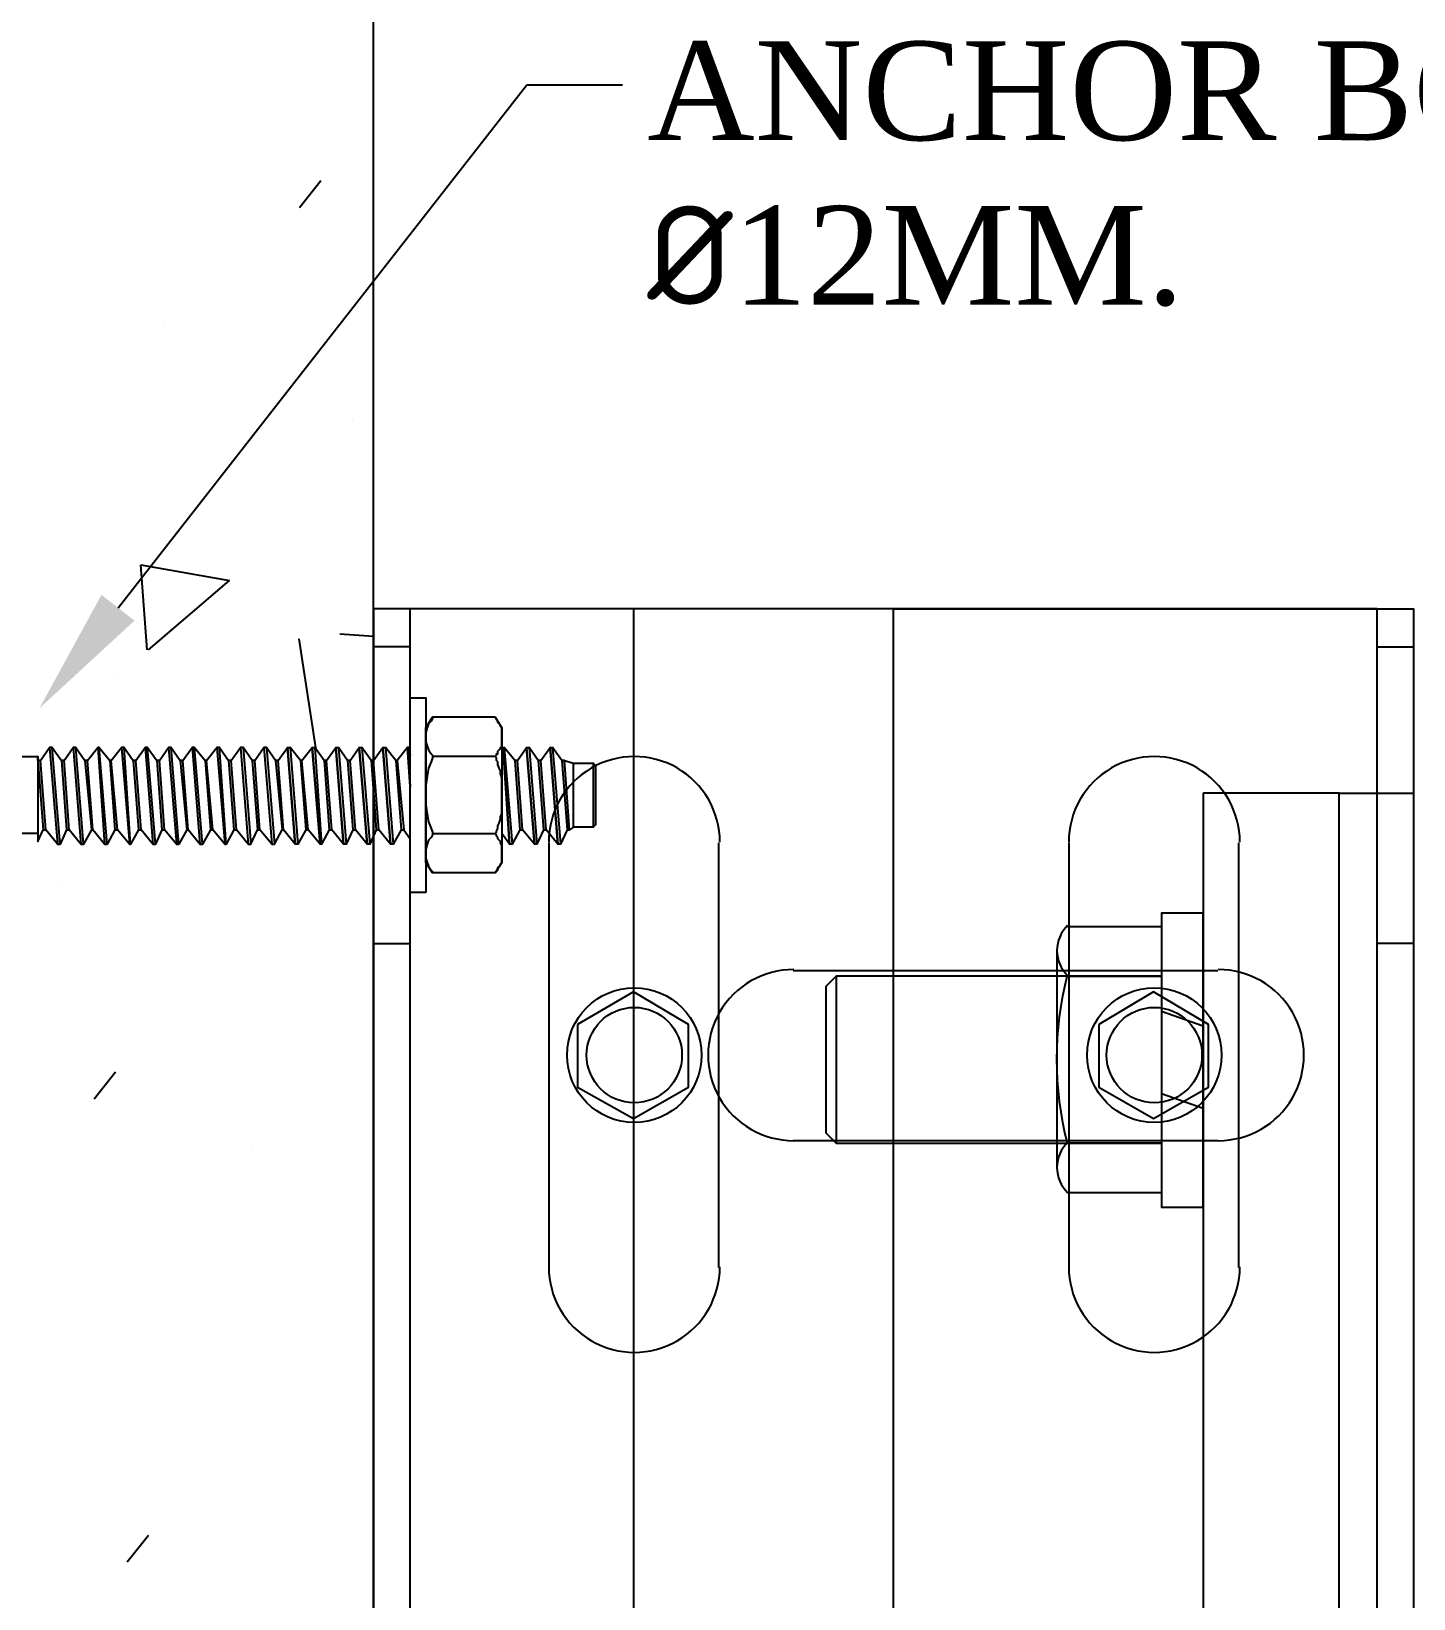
# Model space of a CAD drawing. Header units: millimetres. Extents: x -665 to 1025160, y -28012 to 4210.
# Drawn here: x 1010451 to 1011151, y 241 to 1035 of the extents above; entities that cross this region are included whole.
import ezdxf
from ezdxf import colors
from ezdxf.entities.mleader import LeaderData, LeaderLine
from ezdxf.math import Vec2, Vec3

# ---------------------------------------------------------------- set-up
doc = ezdxf.new("R2010")
doc.units = ezdxf.units.MM
for name, color, linetype in [('PDF_0', 7, 'Continuous'), ('PDF_001', 7, 'Continuous'), ('PDF_SAS_STB_Side', 7, 'Continuous')]:
    doc.layers.add(name, color=color, linetype=linetype)

msp = doc.modelspace()

# ---------------------------------------------------------------- linework, layer by layer
for p, q in [((1010586.459, 946.069, -137), (1010597.394, 959.624, -137)), ((1010586.459, 946.069, -137), (1010597.394, 959.624, -137)), ((1010506.059, 764.973, -137), (1010551.082, 757.028, -137)), ((1010506.059, 764.973, -137), (1010551.082, 757.028, -137)), ((1010482.39, 494.446, -137), (1010493.325, 508.001, -137)), ((1010482.39, 494.446, -137), (1010493.325, 508.001, -137)), ((1010499.141, 259.735, -137), (1010510.076, 273.291, -137)), ((1010499.141, 259.735, -137), (1010510.076, 273.291, -137))]:
    msp.add_line(p, q)
at = {"layer": 'PDF_0', "lineweight": 25, "transparency": 33554666, "elevation": -137}
for points in [[(1010624.102, -904.01), (1010624.102, 1356.406)], [(1010624.102, -904.01), (1010624.102, 1356.406)], [(1010518.166, 886.976), (1010518.166, 886.976)], [(1010518.166, 886.976), (1010518.166, 886.976)], [(1010613.508, 838.642), (1010613.508, 838.642)], [(1010613.508, 838.642), (1010613.508, 838.642)], [(1010509.37, 721.936), (1010506.059, 764.973)], [(1010509.37, 721.936), (1010506.059, 764.973)], [(1010510.032, 721.936), (1010551.082, 757.028)], [(1010510.032, 721.936), (1010551.082, 757.028)], [(1010642.641, -312.091), (1010642.641, 742.638)], [(1010642.641, -312.091), (1010642.641, 742.638)], [(1011132.596, -312.091), (1011132.596, 742.638)], [(1011132.596, -312.091), (1011132.596, 742.638)], [(1010594.969, 671.131), (1010586.362, 727.409)], [(1010594.969, 671.131), (1010586.362, 727.409)], [(1010606.887, 730.058), (1010624.102, 728.733)], [(1010606.887, 730.058), (1010624.102, 728.733)], [(1010494.33, 707.546), (1010494.33, 707.546)], [(1010494.33, 707.546), (1010494.33, 707.546)], [(1010712.823, 624.121), (1010712.823, 408.938)], [(1010712.823, 624.121), (1010712.823, 408.938)], [(1010798.897, 624.121), (1010798.897, 408.938)], [(1010798.897, 624.121), (1010798.897, 408.938)], [(1010976.34, 624.121), (1010976.34, 408.938)], [(1010976.34, 624.121), (1010976.34, 408.938)], [(1011062.413, 624.121), (1011062.413, 408.938)], [(1011062.413, 624.121), (1011062.413, 408.938)], [(1010463.873, 604.258), (1010463.873, 604.258)], [(1010463.873, 604.258), (1010463.873, 604.258)], [(1010975.678, 581.747), (1011023.349, 581.747)], [(1010975.678, 581.747), (1011023.349, 581.747)], [(1010622.778, 565.856), (1010622.778, 565.856)], [(1010622.778, 565.856), (1010622.778, 565.856)], [(1010970.381, 569.167), (1010970.381, 459.258)], [(1010970.381, 569.167), (1010970.381, 459.258)], [(1011051.82, 559.235), (1010836.637, 559.235)], [(1011051.82, 559.235), (1010836.637, 559.235)], [(1010858.486, 556.587), (1010858.486, 471.838)], [(1010858.486, 556.587), (1010858.486, 471.838)], [(1011023.349, 538.71), (1011044.537, 531.427)], [(1011023.349, 538.71), (1011044.537, 531.427)], [(1011023.349, 496.998), (1011044.537, 489.715)], [(1011023.349, 496.998), (1011044.537, 489.715)], [(1010562.526, 469.852), (1010562.526, 469.852)], [(1010562.526, 469.852), (1010562.526, 469.852)], [(1011051.82, 473.162), (1010836.637, 473.162)], [(1011051.82, 473.162), (1010836.637, 473.162)], [(1011023.349, 446.678), (1010975.678, 446.678)], [(1011023.349, 446.678), (1010975.678, 446.678)]]:
    msp.add_lwpolyline(points, dxfattribs=at)
for points in [[(1010624.102, 742.638), (1010624.102, -312.091), (1010887.618, -312.091), (1010887.618, 742.638)], [(1010887.618, -312.091), (1010887.618, 742.638), (1010624.102, 742.638), (1010624.102, -312.091)], [(1010624.102, 742.638), (1010624.102, -312.091), (1010887.618, -312.091), (1010887.618, 742.638)], [(1010887.618, -312.091), (1010887.618, 742.638), (1010624.102, 742.638), (1010624.102, -312.091)], [(1010755.86, 742.638), (1010755.86, -312.091), (1011132.596, -312.091), (1011132.596, 742.638)], [(1010755.86, 742.638), (1010755.86, -312.091), (1011132.596, -312.091), (1011132.596, 742.638)], [(1011151.135, 742.638), (1011151.135, -312.091), (1010887.618, -312.091), (1010887.618, 742.638)], [(1010887.618, -312.091), (1010887.618, 742.638), (1011151.135, 742.638), (1011151.135, -312.091)], [(1011151.135, 742.638), (1011151.135, -312.091), (1010887.618, -312.091), (1010887.618, 742.638)], [(1010887.618, -312.091), (1010887.618, 742.638), (1011151.135, 742.638), (1011151.135, -312.091)], [(1010642.641, 573.139), (1010642.641, 723.437), (1010624.102, 723.437), (1010624.102, 573.139)], [(1010642.641, 573.139), (1010642.641, 723.437), (1010624.102, 723.437), (1010624.102, 573.139)], [(1011132.596, 573.139), (1011132.596, 723.437), (1011151.135, 723.437), (1011151.135, 573.139)], [(1011132.596, 573.139), (1011132.596, 723.437), (1011151.135, 723.437), (1011151.135, 573.139)], [(1011044.537, 649.281), (1011044.537, -219.396), (1011113.395, -219.396), (1011113.395, 649.281), (1011151.135, 649.281), (1011151.135, -219.396), (1011113.395, -219.396), (1011113.395, 649.281)], [(1011044.537, 649.281), (1011044.537, -219.396), (1011113.395, -219.396), (1011113.395, 649.281), (1011151.135, 649.281), (1011151.135, -219.396), (1011113.395, -219.396), (1011113.395, 649.281)], [(1011044.537, 588.368), (1011023.349, 588.368), (1011023.349, 439.395), (1011044.537, 439.395)], [(1011044.537, 588.368), (1011023.349, 588.368), (1011023.349, 439.395), (1011044.537, 439.395)]]:
    msp.add_lwpolyline(points, close=True, dxfattribs=at)
msp.add_lwpolyline([(1010975.678, 556.587), (1011023.349, 556.587), (1010858.486, 556.587), (1010853.189, 551.29), (1010853.189, 477.135), (1010858.486, 471.838), (1011023.349, 471.838), (1010975.678, 471.838, -0.1249922), (1010975.708, 557.16)], format="xyb", dxfattribs=at)
msp.add_lwpolyline([(1010975.678, 556.587), (1011023.349, 556.587), (1010858.486, 556.587), (1010853.189, 551.29), (1010853.189, 477.135), (1010858.486, 471.838), (1011023.349, 471.838), (1010975.678, 471.838, -0.1249922), (1010975.708, 557.16)], format="xyb", dxfattribs=at)
at = {"layer": 'PDF_0', "lineweight": 25, "transparency": 33554666}
for centre in [(1010756.191, 516.53, -137), (1010756.191, 516.53, -137), (1011019.708, 516.53, -137), (1011019.708, 516.53, -137)]:
    msp.add_circle(centre, 34.098, dxfattribs=at)
for centre, radius, start, end in [((1010756.191, 624.453, -137), 43.367, 359.999609, 180.000391), ((1010756.191, 624.453, -137), 43.367, 359.999609, 180.000391), ((1011019.707, 624.453, -137), 43.367, 359.999609, 180.000391), ((1011019.707, 624.453, -137), 43.367, 359.999609, 180.000391), ((1010987.928, 569.498, -137), 17.547, 133.898037, 226.101963), ((1010987.928, 569.498, -137), 17.547, 133.898037, 226.101963), ((1010836.967, 516.529, -137), 43.367, 89.999609, 270.000391), ((1010836.967, 516.529, -137), 43.367, 89.999609, 270.000391), ((1011052.151, 516.53, -137), 43.367, 269.999609, 90.000391), ((1011052.151, 516.53, -137), 43.367, 269.999609, 90.000391), ((1010987.928, 459.589, -137), 17.547, 133.898037, 226.101963), ((1010987.928, 459.589, -137), 17.547, 133.898037, 226.101963), ((1010756.191, 409.269, -137), 43.367, 179.999609, 0.000391), ((1010756.191, 409.269, -137), 43.367, 179.999609, 0.000391), ((1011019.708, 409.269, -137), 43.367, 179.999609, 0.000391), ((1011019.708, 409.269, -137), 43.367, 179.999609, 0.000391)]:
    msp.add_arc(centre, radius, start, end, dxfattribs=at)
at = {"layer": 'PDF_001', "lineweight": 25, "transparency": 33554666, "elevation": -137}
for points in [[(1010727.39, 532.089), (1010727.39, 500.308), (1010755.86, 484.418), (1010783.668, 500.308), (1010783.668, 532.089), (1010755.86, 548.642)], [(1010727.39, 532.089), (1010727.39, 500.308), (1010755.86, 484.418), (1010783.668, 500.308), (1010783.668, 532.089), (1010755.86, 548.642)], [(1010991.568, 532.089), (1010991.568, 500.308), (1011019.377, 484.418), (1011047.185, 500.308), (1011047.185, 532.089), (1011019.377, 548.642)], [(1010991.568, 532.089), (1010991.568, 500.308), (1011019.377, 484.418), (1011047.185, 500.308), (1011047.185, 532.089), (1011019.377, 548.642)]]:
    msp.add_lwpolyline(points, close=True, dxfattribs=at)
at = {"layer": 'PDF_001', "lineweight": 25, "transparency": 33554666}
for centre in [(1010756.191, 516.529, -137), (1010756.191, 516.529, -137), (1011019.707, 516.529, -137), (1011019.707, 516.529, -137)]:
    msp.add_circle(centre, 24.167, dxfattribs=at)
at = {"layer": 'PDF_SAS_STB_Side', "lineweight": 25, "transparency": 33554666, "elevation": -137}
for points in [[(1010650.586, 598.961), (1010642.641, 598.961), (1010642.641, 697.615), (1010650.586, 697.615)], [(1010650.586, 598.961), (1010642.641, 598.961), (1010642.641, 697.615), (1010650.586, 697.615)], [(1010457.914, 630.742), (1010455.266, 665.834), (1010459.901, 672.455), (1010463.873, 623.459)], [(1010457.914, 630.742), (1010455.266, 665.834), (1010459.901, 672.455), (1010463.873, 623.459)], [(1010469.832, 630.742), (1010467.184, 665.834), (1010471.818, 672.455), (1010475.791, 623.459)], [(1010469.832, 630.742), (1010467.184, 665.834), (1010471.818, 672.455), (1010475.791, 623.459)], [(1010481.75, 630.742), (1010479.102, 665.834), (1010484.398, 672.455), (1010487.709, 623.459)], [(1010481.75, 630.742), (1010479.102, 665.834), (1010484.398, 672.455), (1010487.709, 623.459)], [(1010494.33, 630.742), (1010491.019, 665.834), (1010496.316, 672.455), (1010500.289, 623.459)], [(1010494.33, 630.742), (1010491.019, 665.834), (1010496.316, 672.455), (1010500.289, 623.459)], [(1010506.248, 630.742), (1010503.599, 665.834), (1010508.234, 672.455), (1010512.207, 623.459)], [(1010506.248, 630.742), (1010503.599, 665.834), (1010508.234, 672.455), (1010512.207, 623.459)], [(1010518.166, 630.742), (1010515.517, 665.834), (1010520.152, 672.455), (1010524.124, 623.459)], [(1010518.166, 630.742), (1010515.517, 665.834), (1010520.152, 672.455), (1010524.124, 623.459)], [(1010530.083, 630.742), (1010527.435, 665.834), (1010532.07, 672.455), (1010536.042, 623.459)], [(1010530.083, 630.742), (1010527.435, 665.834), (1010532.07, 672.455), (1010536.042, 623.459)], [(1010542.663, 630.742), (1010539.353, 665.834), (1010544.65, 672.455), (1010548.622, 623.459)], [(1010542.663, 630.742), (1010539.353, 665.834), (1010544.65, 672.455), (1010548.622, 623.459)], [(1010554.581, 630.742), (1010551.933, 665.834), (1010556.567, 672.455), (1010560.54, 623.459)], [(1010554.581, 630.742), (1010551.933, 665.834), (1010556.567, 672.455), (1010560.54, 623.459)], [(1010566.499, 630.742), (1010563.851, 665.834), (1010568.485, 672.455), (1010572.458, 623.459)], [(1010566.499, 630.742), (1010563.851, 665.834), (1010568.485, 672.455), (1010572.458, 623.459)], [(1010578.417, 630.742), (1010575.768, 665.834), (1010580.403, 672.455), (1010584.376, 623.459)], [(1010578.417, 630.742), (1010575.768, 665.834), (1010580.403, 672.455), (1010584.376, 623.459)], [(1010590.997, 630.742), (1010587.686, 665.834), (1010592.983, 672.455), (1010596.956, 623.459)], [(1010590.997, 630.742), (1010587.686, 665.834), (1010592.983, 672.455), (1010596.956, 623.459)], [(1010602.915, 630.742), (1010600.266, 665.834), (1010604.901, 672.455), (1010608.873, 623.459)], [(1010602.915, 630.742), (1010600.266, 665.834), (1010604.901, 672.455), (1010608.873, 623.459)], [(1010614.832, 630.742), (1010612.184, 665.834), (1010616.819, 672.455), (1010620.791, 623.459)], [(1010614.832, 630.742), (1010612.184, 665.834), (1010616.819, 672.455), (1010620.791, 623.459)], [(1010626.75, 630.742), (1010624.102, 665.834), (1010628.737, 672.455), (1010632.709, 623.459)], [(1010626.75, 630.742), (1010624.102, 665.834), (1010628.737, 672.455), (1010632.709, 623.459)], [(1010653.896, 628.756), (1010685.677, 628.756), (1010686.339, 629.418), (1010686.339, 630.08), (1010687.002, 631.404), (1010687.002, 632.729), (1010687.664, 634.053), (1010688.326, 636.039), (1010688.326, 637.363), (1010688.988, 638.688), (1010688.988, 640.674), (1010688.988, 641.998), (1010688.988, 643.322), (1010688.988, 644.646), (1010688.988, 645.971), (1010688.988, 647.295), (1010688.988, 647.957), (1010688.988, 649.281), (1010688.988, 650.605), (1010688.988, 651.93), (1010688.988, 653.254), (1010688.988, 654.578), (1010688.988, 655.902), (1010688.988, 657.226), (1010688.326, 659.213), (1010688.326, 660.537), (1010687.664, 661.861), (1010687.002, 663.847), (1010687.002, 665.172), (1010686.339, 665.834), (1010686.339, 667.158), (1010685.677, 667.82), (1010653.896, 667.82), (1010653.896, 667.158), (1010653.234, 665.172), (1010651.91, 661.861), (1010651.248, 657.889), (1010650.586, 653.254), (1010650.586, 647.957), (1010650.586, 643.322), (1010651.248, 638.688), (1010651.91, 634.715), (1010653.234, 631.404), (1010653.896, 629.418)], [(1010653.896, 628.756), (1010685.677, 628.756), (1010686.339, 629.418), (1010686.339, 630.08), (1010687.002, 631.404), (1010687.002, 632.729), (1010687.664, 634.053), (1010688.326, 636.039), (1010688.326, 637.363), (1010688.988, 638.688), (1010688.988, 640.674), (1010688.988, 641.998), (1010688.988, 643.322), (1010688.988, 644.646), (1010688.988, 645.971), (1010688.988, 647.295), (1010688.988, 647.957), (1010688.988, 649.281), (1010688.988, 650.605), (1010688.988, 651.93), (1010688.988, 653.254), (1010688.988, 654.578), (1010688.988, 655.902), (1010688.988, 657.226), (1010688.326, 659.213), (1010688.326, 660.537), (1010687.664, 661.861), (1010687.002, 663.847), (1010687.002, 665.172), (1010686.339, 665.834), (1010686.339, 667.158), (1010685.677, 667.82), (1010653.896, 667.82), (1010653.896, 667.158), (1010653.234, 665.172), (1010651.91, 661.861), (1010651.248, 657.889), (1010650.586, 653.254), (1010650.586, 647.957), (1010650.586, 643.322), (1010651.248, 638.688), (1010651.91, 634.715), (1010653.234, 631.404), (1010653.896, 629.418)], [(1010699.581, 630.742), (1010696.933, 665.834), (1010701.568, 672.455), (1010705.54, 623.459)], [(1010699.581, 630.742), (1010696.933, 665.834), (1010701.568, 672.455), (1010705.54, 623.459)], [(1010711.499, 630.742), (1010708.851, 665.834), (1010713.486, 672.455), (1010717.458, 623.459)], [(1010711.499, 630.742), (1010708.851, 665.834), (1010713.486, 672.455), (1010717.458, 623.459)], [(1010725.403, 664.51), (1010735.335, 664.51), (1010735.335, 632.067), (1010725.403, 632.067)], [(1010725.403, 664.51), (1010735.335, 664.51), (1010735.335, 632.067), (1010725.403, 632.067)]]:
    msp.add_lwpolyline(points, close=True, dxfattribs=at)
for points in [[(1010653.896, 628.756), (1010653.896, 628.094), (1010653.234, 626.77), (1010651.91, 625.446), (1010651.248, 623.459), (1010650.586, 620.811), (1010650.586, 618.825), (1010650.586, 616.176), (1010651.248, 614.19), (1010651.91, 612.203), (1010653.234, 610.217), (1010653.896, 609.555), (1010653.896, 608.893), (1010650.586, 614.19), (1010650.586, 682.386), (1010653.896, 687.683), (1010653.896, 687.021), (1010653.234, 685.697), (1010651.91, 684.373), (1010651.248, 682.386), (1010650.586, 679.738), (1010650.586, 677.752), (1010650.586, 675.103), (1010651.248, 673.117), (1010651.91, 671.131), (1010653.234, 669.144), (1010653.896, 668.482), (1010653.896, 667.82)], [(1010653.896, 628.756), (1010653.896, 628.094), (1010653.234, 626.77), (1010651.91, 625.446), (1010651.248, 623.459), (1010650.586, 620.811), (1010650.586, 618.825), (1010650.586, 616.176), (1010651.248, 614.19), (1010651.91, 612.203), (1010653.234, 610.217), (1010653.896, 609.555), (1010653.896, 608.893), (1010650.586, 614.19), (1010650.586, 682.386), (1010653.896, 687.683), (1010653.896, 687.021), (1010653.234, 685.697), (1010651.91, 684.373), (1010651.248, 682.386), (1010650.586, 679.738), (1010650.586, 677.752), (1010650.586, 675.103), (1010651.248, 673.117), (1010651.91, 671.131), (1010653.234, 669.144), (1010653.896, 668.482), (1010653.896, 667.82)], [(1010685.677, 687.683), (1010653.896, 687.683)], [(1010685.677, 687.683), (1010653.896, 687.683)], [(1010685.677, 667.82), (1010686.339, 668.482), (1010686.339, 669.144), (1010687.002, 669.144), (1010687.002, 670.468), (1010687.664, 671.131), (1010688.326, 671.793), (1010688.326, 672.455), (1010688.988, 673.117), (1010688.988, 673.779), (1010688.988, 674.441), (1010688.988, 675.103), (1010688.988, 675.765), (1010688.988, 676.427), (1010688.988, 677.089), (1010688.988, 677.752), (1010688.988, 678.414), (1010688.988, 679.076), (1010688.988, 679.738), (1010688.988, 680.4), (1010688.988, 681.062), (1010688.988, 682.386), (1010688.326, 683.048), (1010688.326, 683.71), (1010687.664, 684.373), (1010687.002, 685.035), (1010687.002, 685.697), (1010686.339, 686.359), (1010686.339, 687.021), (1010685.677, 687.683), (1010688.988, 682.386), (1010688.988, 614.19), (1010685.677, 608.893), (1010686.339, 609.555), (1010687.002, 610.217), (1010687.002, 611.541), (1010687.664, 612.203), (1010688.326, 612.866), (1010688.326, 613.528), (1010688.988, 614.19), (1010688.988, 614.852), (1010688.988, 615.514), (1010688.988, 616.176), (1010688.988, 616.838), (1010688.988, 617.5), (1010688.988, 618.162), (1010688.988, 618.825), (1010688.988, 619.487), (1010688.988, 620.149), (1010688.988, 620.811), (1010688.988, 621.473), (1010688.988, 622.135), (1010688.988, 622.797), (1010688.326, 624.121), (1010688.326, 624.783), (1010687.664, 625.446), (1010687.002, 626.108), (1010687.002, 626.77), (1010686.339, 627.432), (1010686.339, 628.094), (1010685.677, 628.756)], [(1010685.677, 687.683), (1010685.677, 687.683)], [(1010685.677, 667.82), (1010686.339, 668.482), (1010686.339, 669.144), (1010687.002, 669.144), (1010687.002, 670.468), (1010687.664, 671.131), (1010688.326, 671.793), (1010688.326, 672.455), (1010688.988, 673.117), (1010688.988, 673.779), (1010688.988, 674.441), (1010688.988, 675.103), (1010688.988, 675.765), (1010688.988, 676.427), (1010688.988, 677.089), (1010688.988, 677.752), (1010688.988, 678.414), (1010688.988, 679.076), (1010688.988, 679.738), (1010688.988, 680.4), (1010688.988, 681.062), (1010688.988, 682.386), (1010688.326, 683.048), (1010688.326, 683.71), (1010687.664, 684.373), (1010687.002, 685.035), (1010687.002, 685.697), (1010686.339, 686.359), (1010686.339, 687.021), (1010685.677, 687.683), (1010688.988, 682.386), (1010688.988, 614.19), (1010685.677, 608.893), (1010686.339, 609.555), (1010687.002, 610.217), (1010687.002, 611.541), (1010687.664, 612.203), (1010688.326, 612.866), (1010688.326, 613.528), (1010688.988, 614.19), (1010688.988, 614.852), (1010688.988, 615.514), (1010688.988, 616.176), (1010688.988, 616.838), (1010688.988, 617.5), (1010688.988, 618.162), (1010688.988, 618.825), (1010688.988, 619.487), (1010688.988, 620.149), (1010688.988, 620.811), (1010688.988, 621.473), (1010688.988, 622.135), (1010688.988, 622.797), (1010688.326, 624.121), (1010688.326, 624.783), (1010687.664, 625.446), (1010687.002, 626.108), (1010687.002, 626.77), (1010686.339, 627.432), (1010686.339, 628.094), (1010685.677, 628.756)], [(1010685.677, 687.683), (1010685.677, 687.683)], [(1010453.942, 628.756), (1010423.485, 628.756), (1010423.485, 667.82), (1010453.942, 667.82), (1010453.942, 624.783), (1010456.59, 630.742)], [(1010453.942, 628.756), (1010423.485, 628.756), (1010423.485, 667.82), (1010453.942, 667.82), (1010453.942, 624.783), (1010456.59, 630.742)], [(1010453.942, 665.834), (1010453.942, 667.82)], [(1010453.942, 665.834), (1010453.942, 667.82)], [(1010461.225, 672.455), (1010459.901, 672.455), (1010463.873, 623.459), (1010465.197, 623.459)], [(1010461.225, 672.455), (1010459.901, 672.455), (1010463.873, 623.459), (1010465.197, 623.459)], [(1010468.508, 630.742), (1010465.197, 623.459), (1010461.225, 672.455), (1010465.859, 665.834)], [(1010468.508, 630.742), (1010465.197, 623.459), (1010461.225, 672.455), (1010465.859, 665.834)], [(1010473.143, 672.455), (1010471.818, 672.455), (1010475.791, 623.459), (1010477.115, 623.459)], [(1010473.143, 672.455), (1010471.818, 672.455), (1010475.791, 623.459), (1010477.115, 623.459)], [(1010481.088, 630.742), (1010477.115, 623.459), (1010473.143, 672.455), (1010477.777, 665.834)], [(1010481.088, 630.742), (1010477.115, 623.459), (1010473.143, 672.455), (1010477.777, 665.834)], [(1010485.06, 672.455), (1010484.398, 672.455), (1010487.709, 623.459), (1010489.033, 623.459)], [(1010485.06, 672.455), (1010484.398, 672.455), (1010487.709, 623.459), (1010489.033, 623.459)], [(1010493.006, 630.742), (1010489.033, 623.459), (1010485.06, 672.455), (1010490.357, 665.834)], [(1010493.006, 630.742), (1010489.033, 623.459), (1010485.06, 672.455), (1010490.357, 665.834)], [(1010497.64, 672.455), (1010496.316, 672.455), (1010500.289, 623.459), (1010500.951, 623.459)], [(1010497.64, 672.455), (1010496.316, 672.455), (1010500.289, 623.459), (1010500.951, 623.459)], [(1010504.923, 630.742), (1010500.951, 623.459), (1010497.64, 672.455), (1010502.275, 665.834)], [(1010504.923, 630.742), (1010500.951, 623.459), (1010497.64, 672.455), (1010502.275, 665.834)], [(1010509.558, 672.455), (1010508.234, 672.455), (1010512.207, 623.459), (1010513.531, 623.459)], [(1010509.558, 672.455), (1010508.234, 672.455), (1010512.207, 623.459), (1010513.531, 623.459)], [(1010516.841, 630.742), (1010513.531, 623.459), (1010509.558, 672.455), (1010514.193, 665.834)], [(1010516.841, 630.742), (1010513.531, 623.459), (1010509.558, 672.455), (1010514.193, 665.834)], [(1010521.476, 672.455), (1010520.152, 672.455), (1010524.124, 623.459), (1010525.449, 623.459)], [(1010521.476, 672.455), (1010520.152, 672.455), (1010524.124, 623.459), (1010525.449, 623.459)], [(1010529.421, 630.742), (1010525.449, 623.459), (1010521.476, 672.455), (1010526.111, 665.834)], [(1010529.421, 630.742), (1010525.449, 623.459), (1010521.476, 672.455), (1010526.111, 665.834)], [(1010533.394, 672.455), (1010532.07, 672.455), (1010536.042, 623.459), (1010537.366, 623.459)], [(1010533.394, 672.455), (1010532.07, 672.455), (1010536.042, 623.459), (1010537.366, 623.459)], [(1010541.339, 630.742), (1010537.366, 623.459), (1010533.394, 672.455), (1010538.691, 665.834)], [(1010541.339, 630.742), (1010537.366, 623.459), (1010533.394, 672.455), (1010538.691, 665.834)], [(1010545.974, 672.455), (1010544.65, 672.455), (1010548.622, 623.459), (1010549.284, 623.459)], [(1010545.974, 672.455), (1010544.65, 672.455), (1010548.622, 623.459), (1010549.284, 623.459)], [(1010553.257, 630.742), (1010549.284, 623.459), (1010545.974, 672.455), (1010550.609, 665.834)], [(1010553.257, 630.742), (1010549.284, 623.459), (1010545.974, 672.455), (1010550.609, 665.834)], [(1010562.526, 665.834), (1010557.892, 672.455), (1010556.567, 672.455), (1010560.54, 623.459), (1010561.864, 623.459), (1010565.175, 630.742)], [(1010562.526, 665.834), (1010557.892, 672.455), (1010556.567, 672.455), (1010560.54, 623.459), (1010561.864, 623.459), (1010565.175, 630.742)], [(1010557.892, 672.455), (1010561.864, 623.459)], [(1010557.892, 672.455), (1010561.864, 623.459)], [(1010574.444, 665.834), (1010569.809, 672.455), (1010568.485, 672.455), (1010572.458, 623.459), (1010573.782, 623.459), (1010577.755, 630.742)], [(1010574.444, 665.834), (1010569.809, 672.455), (1010568.485, 672.455), (1010572.458, 623.459), (1010573.782, 623.459), (1010577.755, 630.742)], [(1010569.809, 672.455), (1010573.782, 623.459)], [(1010569.809, 672.455), (1010573.782, 623.459)], [(1010589.673, 630.742), (1010585.7, 623.459), (1010584.376, 623.459), (1010580.403, 672.455), (1010581.727, 672.455), (1010585.7, 623.459)], [(1010589.673, 630.742), (1010585.7, 623.459), (1010584.376, 623.459), (1010580.403, 672.455), (1010581.727, 672.455), (1010585.7, 623.459)], [(1010587.024, 665.834), (1010581.727, 672.455)], [(1010587.024, 665.834), (1010581.727, 672.455)], [(1010601.59, 630.742), (1010597.618, 623.459), (1010596.956, 623.459), (1010592.983, 672.455), (1010594.307, 672.455), (1010597.618, 623.459)], [(1010601.59, 630.742), (1010597.618, 623.459), (1010596.956, 623.459), (1010592.983, 672.455), (1010594.307, 672.455), (1010597.618, 623.459)], [(1010598.942, 665.834), (1010594.307, 672.455)], [(1010598.942, 665.834), (1010594.307, 672.455)], [(1010613.508, 630.742), (1010610.198, 623.459), (1010608.873, 623.459), (1010604.901, 672.455), (1010606.225, 672.455), (1010610.198, 623.459)], [(1010613.508, 630.742), (1010610.198, 623.459), (1010608.873, 623.459), (1010604.901, 672.455), (1010606.225, 672.455), (1010610.198, 623.459)], [(1010610.86, 665.834), (1010606.225, 672.455)], [(1010610.86, 665.834), (1010606.225, 672.455)], [(1010625.426, 630.742), (1010622.116, 623.459), (1010620.791, 623.459), (1010616.819, 672.455), (1010618.143, 672.455), (1010622.116, 623.459)], [(1010625.426, 630.742), (1010622.116, 623.459), (1010620.791, 623.459), (1010616.819, 672.455), (1010618.143, 672.455), (1010622.116, 623.459)], [(1010622.778, 665.834), (1010618.143, 672.455)], [(1010622.778, 665.834), (1010618.143, 672.455)], [(1010638.006, 630.742), (1010634.033, 623.459), (1010632.709, 623.459), (1010628.737, 672.455), (1010630.061, 672.455), (1010634.033, 623.459)], [(1010638.006, 630.742), (1010634.033, 623.459), (1010632.709, 623.459), (1010628.737, 672.455), (1010630.061, 672.455), (1010634.033, 623.459)], [(1010635.358, 665.834), (1010630.061, 672.455)], [(1010635.358, 665.834), (1010630.061, 672.455)], [(1010642.641, 672.455), (1010641.979, 672.455), (1010641.316, 672.455), (1010642.641, 652.592), (1010641.316, 672.455), (1010636.02, 665.834), (1010639.33, 630.742), (1010642.641, 626.108)], [(1010642.641, 672.455), (1010641.979, 672.455), (1010641.316, 672.455), (1010642.641, 652.592), (1010641.316, 672.455), (1010636.02, 665.834), (1010639.33, 630.742), (1010642.641, 626.108)], [(1010641.979, 672.455), (1010642.641, 668.482)], [(1010641.979, 672.455), (1010642.641, 668.482)], [(1010685.677, 667.82), (1010685.677, 667.82)], [(1010685.677, 667.82), (1010685.677, 667.82)], [(1010688.988, 672.455), (1010689.65, 672.455), (1010692.96, 623.459), (1010688.988, 628.756)], [(1010688.988, 672.455), (1010689.65, 672.455), (1010692.96, 623.459), (1010688.988, 628.756)], [(1010698.257, 630.742), (1010694.285, 623.459), (1010692.96, 623.459), (1010689.65, 672.455), (1010690.312, 672.455), (1010694.285, 623.459)], [(1010698.257, 630.742), (1010694.285, 623.459), (1010692.96, 623.459), (1010689.65, 672.455), (1010690.312, 672.455), (1010694.285, 623.459)], [(1010695.609, 665.834), (1010690.312, 672.455)], [(1010695.609, 665.834), (1010690.312, 672.455)], [(1010710.175, 630.742), (1010706.865, 623.459), (1010705.54, 623.459), (1010701.568, 672.455), (1010702.892, 672.455), (1010706.865, 623.459)], [(1010710.175, 630.742), (1010706.865, 623.459), (1010705.54, 623.459), (1010701.568, 672.455), (1010702.892, 672.455), (1010706.865, 623.459)], [(1010707.527, 665.834), (1010702.892, 672.455)], [(1010707.527, 665.834), (1010702.892, 672.455)], [(1010722.093, 630.742), (1010718.782, 623.459), (1010717.458, 623.459), (1010713.486, 672.455), (1010714.81, 672.455), (1010718.782, 623.459)], [(1010722.093, 630.742), (1010718.782, 623.459), (1010717.458, 623.459), (1010713.486, 672.455), (1010714.81, 672.455), (1010718.782, 623.459)], [(1010719.444, 665.834), (1010714.81, 672.455)], [(1010719.444, 665.834), (1010714.81, 672.455)], [(1010455.266, 665.834), (1010453.942, 665.834), (1010456.59, 630.742), (1010457.914, 630.742)], [(1010455.266, 665.834), (1010453.942, 665.834), (1010456.59, 630.742), (1010457.914, 630.742)], [(1010467.184, 665.834), (1010465.859, 665.834), (1010468.508, 630.742), (1010469.832, 630.742)], [(1010467.184, 665.834), (1010465.859, 665.834), (1010468.508, 630.742), (1010469.832, 630.742)], [(1010479.102, 665.834), (1010477.777, 665.834), (1010481.088, 630.742), (1010481.75, 630.742)], [(1010479.102, 665.834), (1010477.777, 665.834), (1010481.088, 630.742), (1010481.75, 630.742)], [(1010491.019, 665.834), (1010490.357, 665.834), (1010493.006, 630.742), (1010494.33, 630.742)], [(1010491.019, 665.834), (1010490.357, 665.834), (1010493.006, 630.742), (1010494.33, 630.742)], [(1010503.599, 665.834), (1010502.275, 665.834), (1010504.923, 630.742), (1010506.248, 630.742)], [(1010503.599, 665.834), (1010502.275, 665.834), (1010504.923, 630.742), (1010506.248, 630.742)], [(1010515.517, 665.834), (1010514.193, 665.834), (1010516.841, 630.742), (1010518.166, 630.742)], [(1010515.517, 665.834), (1010514.193, 665.834), (1010516.841, 630.742), (1010518.166, 630.742)], [(1010527.435, 665.834), (1010526.111, 665.834), (1010529.421, 630.742), (1010530.083, 630.742)], [(1010527.435, 665.834), (1010526.111, 665.834), (1010529.421, 630.742), (1010530.083, 630.742)], [(1010539.353, 665.834), (1010538.691, 665.834), (1010541.339, 630.742), (1010542.663, 630.742)], [(1010539.353, 665.834), (1010538.691, 665.834), (1010541.339, 630.742), (1010542.663, 630.742)], [(1010551.933, 665.834), (1010550.609, 665.834), (1010553.257, 630.742), (1010554.581, 630.742)], [(1010551.933, 665.834), (1010550.609, 665.834), (1010553.257, 630.742), (1010554.581, 630.742)], [(1010563.851, 665.834), (1010562.526, 665.834), (1010565.175, 630.742), (1010566.499, 630.742)], [(1010563.851, 665.834), (1010562.526, 665.834), (1010565.175, 630.742), (1010566.499, 630.742)], [(1010575.768, 665.834), (1010574.444, 665.834), (1010577.755, 630.742), (1010578.417, 630.742)], [(1010575.768, 665.834), (1010574.444, 665.834), (1010577.755, 630.742), (1010578.417, 630.742)], [(1010587.686, 665.834), (1010587.024, 665.834), (1010589.673, 630.742), (1010590.997, 630.742)], [(1010587.686, 665.834), (1010587.024, 665.834), (1010589.673, 630.742), (1010590.997, 630.742)], [(1010600.266, 665.834), (1010598.942, 665.834), (1010601.59, 630.742), (1010602.915, 630.742)], [(1010600.266, 665.834), (1010598.942, 665.834), (1010601.59, 630.742), (1010602.915, 630.742)], [(1010612.184, 665.834), (1010610.86, 665.834), (1010613.508, 630.742), (1010614.832, 630.742)], [(1010612.184, 665.834), (1010610.86, 665.834), (1010613.508, 630.742), (1010614.832, 630.742)], [(1010624.102, 665.834), (1010622.778, 665.834), (1010625.426, 630.742), (1010626.75, 630.742)], [(1010624.102, 665.834), (1010622.778, 665.834), (1010625.426, 630.742), (1010626.75, 630.742)], [(1010636.02, 665.834), (1010635.358, 665.834), (1010638.006, 630.742), (1010639.33, 630.742)], [(1010636.02, 665.834), (1010635.358, 665.834), (1010638.006, 630.742), (1010639.33, 630.742)], [(1010696.933, 665.834), (1010695.609, 665.834), (1010698.257, 630.742), (1010699.581, 630.742)], [(1010696.933, 665.834), (1010695.609, 665.834), (1010698.257, 630.742), (1010699.581, 630.742)], [(1010708.851, 665.834), (1010707.527, 665.834), (1010710.175, 630.742), (1010711.499, 630.742)], [(1010708.851, 665.834), (1010707.527, 665.834), (1010710.175, 630.742), (1010711.499, 630.742)], [(1010720.769, 665.834), (1010719.444, 665.834), (1010722.093, 630.742), (1010723.417, 630.742)], [(1010720.769, 665.834), (1010719.444, 665.834), (1010722.093, 630.742), (1010723.417, 630.742)], [(1010725.403, 632.067), (1010723.417, 630.742), (1010720.769, 665.834), (1010725.403, 664.51)], [(1010725.403, 632.067), (1010723.417, 630.742), (1010720.769, 665.834), (1010725.403, 664.51)], [(1010735.335, 632.067), (1010736.659, 633.391), (1010736.659, 662.523), (1010735.335, 664.51)], [(1010735.335, 632.067), (1010736.659, 633.391), (1010736.659, 662.523), (1010735.335, 664.51)], [(1010685.677, 608.893), (1010653.896, 608.893)], [(1010685.677, 608.893), (1010653.896, 608.893)], [(1010685.677, 608.893), (1010685.677, 608.893)], [(1010685.677, 608.893), (1010685.677, 608.893)]]:
    msp.add_lwpolyline(points, dxfattribs=at)

# ---------------------------------------------------------------- texts
at = {"insert": (1010762.739, 1030.181), "char_height": 50, "attachment_point": 1}
msp.add_mtext_dynamic_manual_height_columns('{\\Fcent|c0;ANCHOR BOLT \\fISOCPEUR|b0|i0|c0|p34;%%C\\Fcent|c0;12MM.}', width=563.58637, gutter_width=12.845, heights=[164.002], dxfattribs=at)

# ---------------------------------------------------------------- leaders
ml = msp.add_multileader_mtext('Standard')
ml.set_content('', color=256)
ml.set_leader_properties()
ml.build(insert=Vec2(0, 0))
ml.multileader.update_dxf_attribs({"dogleg_length": 0.36, "arrow_head_size": 64.632})
ctx = ml.context
ctx.base_point, ctx.char_height, ctx.arrow_head_size, ctx.landing_gap_size, ctx.plane_origin = Vec3(1010750.27, 1008.186), 0.257, 64.632, 0.129, Vec3(1010528.444, 826.372)
notes = []
notes.append((ctx, [(0, (1, 1, 0), (1010701.715, 1008.186), (1, 0), 48.555, [(0, [(1010454.74, 692.285)], 0, [])])]))
ctx.mtext.insert, ctx.mtext.flow_direction = Vec3(1010750.398, 1008.315), 5
for ctx, leaders in notes:
    for number, flags, end, landing, length, lines in leaders:
        leader = LeaderData()
        leader.index, (leader.has_last_leader_line, leader.has_dogleg_vector, leader.attachment_direction) = number, flags
        leader.last_leader_point, leader.dogleg_vector, leader.dogleg_length = Vec3(end), Vec3(landing), length
        for number, points, colour, breaks in lines:
            line = LeaderLine()
            line.index, line.vertices, line.color, line.breaks = number, Vec3.list(points), colors.encode_raw_color(colour), breaks
            leader.lines.append(line)
        ctx.leaders.append(leader)

doc.saveas('drawing.dxf')
